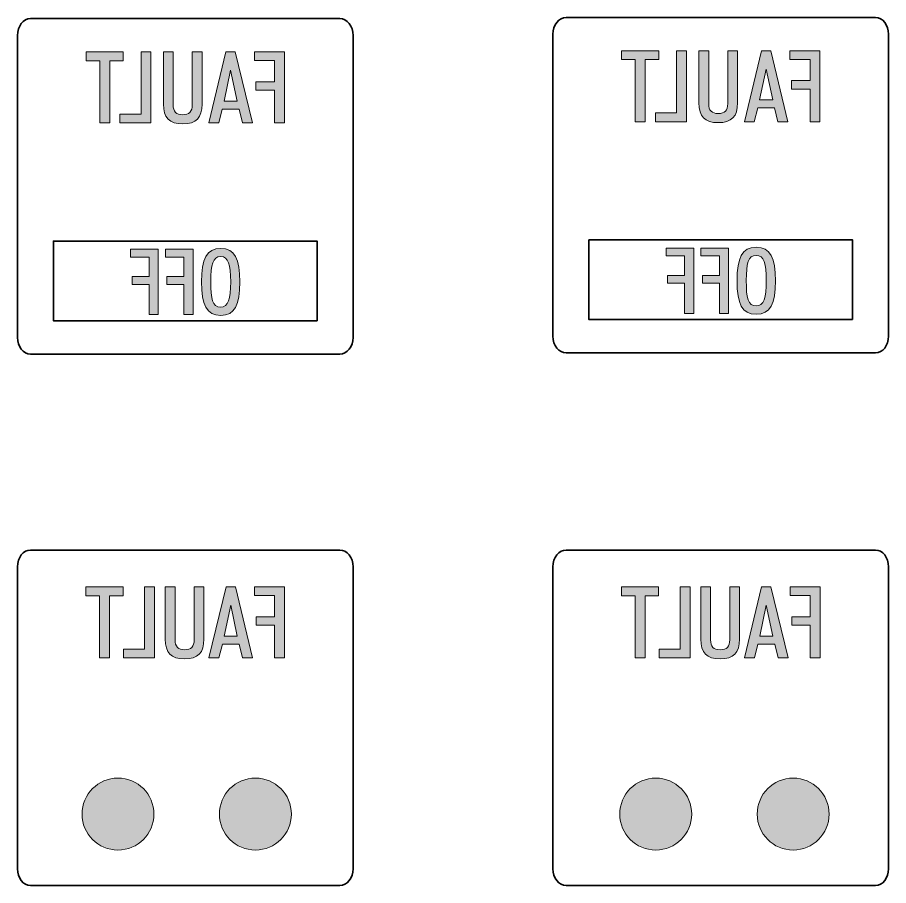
# Model space of a CAD drawing. Header units: millimetres. Extents: x 8 to 201, y 31 to 295.
# Drawn here: x 30.6 to 66.94, y 167.76 to 203.98 of the extents above; entities that cross this region are included whole.
import ezdxf

# ---------------------------------------------------------------- set-up
doc = ezdxf.new("R2010")
doc.units = ezdxf.units.MM
doc.header["$MEASUREMENT"] = 0
doc.layers.add('Layer 1', color=7, linetype='Continuous', lineweight=0)

# ---------------------------------------------------------------- blocks, each defined once
blk = doc.blocks.new('Block_22')
at = {"layer": 'Layer 1', "true_color": 0x1d1e1b, "transparency": 33554687}
h = blk.add_hatch(color=250, dxfattribs=at)
h.dxf.hatch_style = 2
edge = h.paths.add_edge_path()
edge.add_spline(control_points=[(34.444, 177.251), (34.444, 177.251), (34.028, 177.251), (34.028, 177.251), (34.028, 177.251), (34.028, 179.844), (34.028, 179.844), (34.028, 179.844), (33.462, 179.844), (33.462, 179.844), (33.462, 179.844), (33.462, 180.213), (33.462, 180.213), (33.462, 180.213), (35.01, 180.213), (35.01, 180.213), (35.01, 180.213), (35.01, 179.844), (35.01, 179.844), (35.01, 179.844), (34.444, 179.844), (34.444, 179.844), (34.444, 179.844), (34.444, 177.251), (34.444, 177.251)], knot_values=[0, 0, 0, 0, 1, 1, 1, 2, 2, 2, 3, 3, 3, 4, 4, 4, 5, 5, 5, 6, 6, 6, 7, 7, 7, 8, 8, 8, 8], degree=3, periodic=0)
h = blk.add_hatch(color=250, dxfattribs=at)
h.dxf.hatch_style = 2
edge = h.paths.add_edge_path()
edge.add_spline(control_points=[(36.322, 177.251), (36.322, 177.251), (35.027, 177.251), (35.027, 177.251), (35.027, 177.251), (35.027, 177.621), (35.027, 177.621), (35.027, 177.621), (35.91, 177.621), (35.91, 177.621), (35.91, 177.621), (35.91, 180.213), (35.91, 180.213), (35.91, 180.213), (36.322, 180.213), (36.322, 180.213), (36.322, 180.213), (36.322, 177.251), (36.322, 177.251)], knot_values=[0, 0, 0, 0, 1, 1, 1, 2, 2, 2, 3, 3, 3, 4, 4, 4, 5, 5, 5, 6, 6, 6, 6], degree=3, periodic=0)
h = blk.add_hatch(color=250, dxfattribs=at)
h.dxf.hatch_style = 2
edge = h.paths.add_edge_path()
edge.add_spline(control_points=[(38.383, 178.04), (38.383, 177.471), (38.139, 177.213), (37.577, 177.213), (37.016, 177.213), (36.772, 177.471), (36.772, 178.04), (36.772, 178.04), (36.772, 180.213), (36.772, 180.213), (36.772, 180.213), (37.179, 180.213), (37.179, 180.213), (37.179, 180.213), (37.179, 178.007), (37.179, 178.007), (37.179, 177.724), (37.308, 177.592), (37.577, 177.592), (37.847, 177.592), (37.976, 177.724), (37.976, 178.007), (37.976, 178.007), (37.976, 180.213), (37.976, 180.213), (37.976, 180.213), (38.383, 180.213), (38.383, 180.213), (38.383, 180.213), (38.383, 178.04), (38.383, 178.04)], knot_values=[0, 0, 0, 0, 1, 1, 1, 2, 2, 2, 3, 3, 3, 4, 4, 4, 5, 5, 5, 6, 6, 6, 7, 7, 7, 8, 8, 8, 9, 9, 9, 10, 10, 10, 10], degree=3, periodic=0)
h = blk.add_hatch(color=250, dxfattribs=at)
h.dxf.hatch_style = 2
edge = h.paths.add_edge_path()
edge.add_spline(control_points=[(39.502, 179.449), (39.502, 179.449), (39.228, 178.165), (39.228, 178.165), (39.228, 178.165), (39.776, 178.165), (39.776, 178.165), (39.776, 178.165), (39.502, 179.449), (39.502, 179.449)], knot_values=[0, 0, 0, 0, 1, 1, 1, 2, 2, 2, 3, 3, 3, 3], degree=3, periodic=0)
edge = h.paths.add_edge_path()
edge.add_spline(control_points=[(40.411, 177.251), (40.411, 177.251), (39.995, 177.251), (39.995, 177.251), (39.995, 177.251), (39.854, 177.833), (39.854, 177.833), (39.854, 177.833), (39.155, 177.833), (39.155, 177.833), (39.155, 177.833), (39.009, 177.251), (39.009, 177.251), (39.009, 177.251), (38.593, 177.251), (38.593, 177.251), (38.593, 177.251), (39.309, 180.213), (39.309, 180.213), (39.309, 180.213), (39.695, 180.213), (39.695, 180.213), (39.695, 180.213), (40.411, 177.251), (40.411, 177.251)], knot_values=[0, 0, 0, 0, 1, 1, 1, 2, 2, 2, 3, 3, 3, 4, 4, 4, 5, 5, 5, 6, 6, 6, 7, 7, 7, 8, 8, 8, 8], degree=3, periodic=0)
h = blk.add_hatch(color=250, dxfattribs=at)
h.dxf.hatch_style = 2
edge = h.paths.add_edge_path()
edge.add_spline(control_points=[(41.744, 177.251), (41.744, 177.251), (41.332, 177.251), (41.332, 177.251), (41.332, 177.251), (41.332, 178.618), (41.332, 178.618), (41.332, 178.618), (40.561, 178.618), (40.561, 178.618), (40.561, 178.618), (40.561, 178.971), (40.561, 178.971), (40.561, 178.971), (41.332, 178.971), (41.332, 178.971), (41.332, 178.971), (41.332, 179.856), (41.332, 179.856), (41.332, 179.856), (40.492, 179.856), (40.492, 179.856), (40.492, 179.856), (40.492, 180.213), (40.492, 180.213), (40.492, 180.213), (41.744, 180.213), (41.744, 180.213), (41.744, 180.213), (41.744, 177.251), (41.744, 177.251)], knot_values=[0, 0, 0, 0, 1, 1, 1, 2, 2, 2, 3, 3, 3, 4, 4, 4, 5, 5, 5, 6, 6, 6, 7, 7, 7, 8, 8, 8, 9, 9, 9, 10, 10, 10, 10], degree=3, periodic=0)
at = {"layer": 'Layer 1'}
for points, knots in [([(34.444, 177.251), (34.444, 177.251), (34.028, 177.251), (34.028, 177.251), (34.028, 177.251), (34.028, 179.844), (34.028, 179.844), (34.028, 179.844), (33.462, 179.844), (33.462, 179.844), (33.462, 179.844), (33.462, 180.213), (33.462, 180.213), (33.462, 180.213), (35.01, 180.213), (35.01, 180.213), (35.01, 180.213), (35.01, 179.844), (35.01, 179.844), (35.01, 179.844), (34.444, 179.844), (34.444, 179.844), (34.444, 179.844), (34.444, 177.251), (34.444, 177.251)], [0, 0, 0, 0, 1, 1, 1, 2, 2, 2, 3, 3, 3, 4, 4, 4, 5, 5, 5, 6, 6, 6, 7, 7, 7, 8, 8, 8, 8]), ([(36.322, 177.251), (36.322, 177.251), (35.027, 177.251), (35.027, 177.251), (35.027, 177.251), (35.027, 177.621), (35.027, 177.621), (35.027, 177.621), (35.91, 177.621), (35.91, 177.621), (35.91, 177.621), (35.91, 180.213), (35.91, 180.213), (35.91, 180.213), (36.322, 180.213), (36.322, 180.213), (36.322, 180.213), (36.322, 177.251), (36.322, 177.251)], [0, 0, 0, 0, 1, 1, 1, 2, 2, 2, 3, 3, 3, 4, 4, 4, 5, 5, 5, 6, 6, 6, 6]), ([(38.383, 178.04), (38.383, 177.471), (38.139, 177.213), (37.577, 177.213), (37.016, 177.213), (36.772, 177.471), (36.772, 178.04), (36.772, 178.04), (36.772, 180.213), (36.772, 180.213), (36.772, 180.213), (37.179, 180.213), (37.179, 180.213), (37.179, 180.213), (37.179, 178.007), (37.179, 178.007), (37.179, 177.724), (37.308, 177.592), (37.577, 177.592), (37.847, 177.592), (37.976, 177.724), (37.976, 178.007), (37.976, 178.007), (37.976, 180.213), (37.976, 180.213), (37.976, 180.213), (38.383, 180.213), (38.383, 180.213), (38.383, 180.213), (38.383, 178.04), (38.383, 178.04)], [0, 0, 0, 0, 1, 1, 1, 2, 2, 2, 3, 3, 3, 4, 4, 4, 5, 5, 5, 6, 6, 6, 7, 7, 7, 8, 8, 8, 9, 9, 9, 10, 10, 10, 10]), ([(40.411, 177.251), (40.411, 177.251), (39.995, 177.251), (39.995, 177.251), (39.995, 177.251), (39.854, 177.833), (39.854, 177.833), (39.854, 177.833), (39.155, 177.833), (39.155, 177.833), (39.155, 177.833), (39.009, 177.251), (39.009, 177.251), (39.009, 177.251), (38.593, 177.251), (38.593, 177.251), (38.593, 177.251), (39.309, 180.213), (39.309, 180.213), (39.309, 180.213), (39.695, 180.213), (39.695, 180.213), (39.695, 180.213), (40.411, 177.251), (40.411, 177.251)], [0, 0, 0, 0, 1, 1, 1, 2, 2, 2, 3, 3, 3, 4, 4, 4, 5, 5, 5, 6, 6, 6, 7, 7, 7, 8, 8, 8, 8]), ([(41.744, 177.251), (41.744, 177.251), (41.332, 177.251), (41.332, 177.251), (41.332, 177.251), (41.332, 178.618), (41.332, 178.618), (41.332, 178.618), (40.561, 178.618), (40.561, 178.618), (40.561, 178.618), (40.561, 178.971), (40.561, 178.971), (40.561, 178.971), (41.332, 178.971), (41.332, 178.971), (41.332, 178.971), (41.332, 179.856), (41.332, 179.856), (41.332, 179.856), (40.492, 179.856), (40.492, 179.856), (40.492, 179.856), (40.492, 180.213), (40.492, 180.213), (40.492, 180.213), (41.744, 180.213), (41.744, 180.213), (41.744, 180.213), (41.744, 177.251), (41.744, 177.251)], [0, 0, 0, 0, 1, 1, 1, 2, 2, 2, 3, 3, 3, 4, 4, 4, 5, 5, 5, 6, 6, 6, 7, 7, 7, 8, 8, 8, 9, 9, 9, 10, 10, 10, 10]), ([(39.502, 179.449), (39.502, 179.449), (39.228, 178.165), (39.228, 178.165), (39.228, 178.165), (39.776, 178.165), (39.776, 178.165), (39.776, 178.165), (39.502, 179.449), (39.502, 179.449)], [0, 0, 0, 0, 1, 1, 1, 2, 2, 2, 3, 3, 3, 3])]:
    blk.add_open_spline(points, degree=3, knots=knots, dxfattribs=at)
blk = doc.blocks.new('Block_86')
at = {"layer": 'Layer 1', "true_color": 0x1d1e1b, "transparency": 33554687}
h = blk.add_hatch(color=250, dxfattribs=at)
h.dxf.hatch_style = 2
edge = h.paths.add_edge_path()
edge.add_spline(control_points=[(36.477, 191.575), (36.477, 191.575), (36.098, 191.575), (36.098, 191.575), (36.098, 191.575), (36.098, 192.835), (36.098, 192.835), (36.098, 192.835), (35.386, 192.835), (35.386, 192.835), (35.386, 192.835), (35.386, 193.161), (35.386, 193.161), (35.386, 193.161), (36.098, 193.161), (36.098, 193.161), (36.098, 193.161), (36.098, 193.976), (36.098, 193.976), (36.098, 193.976), (35.323, 193.976), (35.323, 193.976), (35.323, 193.976), (35.323, 194.306), (35.323, 194.306), (35.323, 194.306), (36.477, 194.306), (36.477, 194.306), (36.477, 194.306), (36.477, 191.575), (36.477, 191.575)], knot_values=[0, 0, 0, 0, 1, 1, 1, 2, 2, 2, 3, 3, 3, 4, 4, 4, 5, 5, 5, 6, 6, 6, 7, 7, 7, 8, 8, 8, 9, 9, 9, 10, 10, 10, 10], degree=3, periodic=0)
h = blk.add_hatch(color=250, dxfattribs=at)
h.dxf.hatch_style = 2
edge = h.paths.add_edge_path()
edge.add_spline(control_points=[(37.927, 191.575), (37.927, 191.575), (37.548, 191.575), (37.548, 191.575), (37.548, 191.575), (37.548, 192.835), (37.548, 192.835), (37.548, 192.835), (36.837, 192.835), (36.837, 192.835), (36.837, 192.835), (36.837, 193.161), (36.837, 193.161), (36.837, 193.161), (37.548, 193.161), (37.548, 193.161), (37.548, 193.161), (37.548, 193.976), (37.548, 193.976), (37.548, 193.976), (36.773, 193.976), (36.773, 193.976), (36.773, 193.976), (36.773, 194.306), (36.773, 194.306), (36.773, 194.306), (37.927, 194.306), (37.927, 194.306), (37.927, 194.306), (37.927, 191.575), (37.927, 191.575)], knot_values=[0, 0, 0, 0, 1, 1, 1, 2, 2, 2, 3, 3, 3, 4, 4, 4, 5, 5, 5, 6, 6, 6, 7, 7, 7, 8, 8, 8, 9, 9, 9, 10, 10, 10, 10], degree=3, periodic=0)
h = blk.add_hatch(color=250, dxfattribs=at)
h.dxf.hatch_style = 2
edge = h.paths.add_edge_path()
edge.add_spline(control_points=[(39.5, 192.946), (39.5, 193.662), (39.409, 193.999), (39.081, 193.999), (38.753, 193.999), (38.666, 193.662), (38.666, 192.946), (38.666, 192.23), (38.741, 191.889), (39.077, 191.889), (39.401, 191.889), (39.5, 192.226), (39.5, 192.946)], knot_values=[0, 0, 0, 0, 1, 1, 1, 2, 2, 2, 3, 3, 3, 4, 4, 4, 4], degree=3, periodic=0)
edge = h.paths.add_edge_path()
edge.add_spline(control_points=[(39.883, 192.938), (39.883, 191.981), (39.674, 191.54), (39.081, 191.54), (38.488, 191.54), (38.283, 191.985), (38.283, 192.938), (38.283, 193.896), (38.488, 194.34), (39.081, 194.34), (39.674, 194.34), (39.883, 193.896), (39.883, 192.938)], knot_values=[0, 0, 0, 0, 1, 1, 1, 2, 2, 2, 3, 3, 3, 4, 4, 4, 4], degree=3, periodic=0)
at = {"layer": 'Layer 1'}
for points, knots in [([(36.477, 191.575), (36.477, 191.575), (36.098, 191.575), (36.098, 191.575), (36.098, 191.575), (36.098, 192.835), (36.098, 192.835), (36.098, 192.835), (35.386, 192.835), (35.386, 192.835), (35.386, 192.835), (35.386, 193.161), (35.386, 193.161), (35.386, 193.161), (36.098, 193.161), (36.098, 193.161), (36.098, 193.161), (36.098, 193.976), (36.098, 193.976), (36.098, 193.976), (35.323, 193.976), (35.323, 193.976), (35.323, 193.976), (35.323, 194.306), (35.323, 194.306), (35.323, 194.306), (36.477, 194.306), (36.477, 194.306), (36.477, 194.306), (36.477, 191.575), (36.477, 191.575)], [0, 0, 0, 0, 1, 1, 1, 2, 2, 2, 3, 3, 3, 4, 4, 4, 5, 5, 5, 6, 6, 6, 7, 7, 7, 8, 8, 8, 9, 9, 9, 10, 10, 10, 10]), ([(37.927, 191.575), (37.927, 191.575), (37.548, 191.575), (37.548, 191.575), (37.548, 191.575), (37.548, 192.835), (37.548, 192.835), (37.548, 192.835), (36.837, 192.835), (36.837, 192.835), (36.837, 192.835), (36.837, 193.161), (36.837, 193.161), (36.837, 193.161), (37.548, 193.161), (37.548, 193.161), (37.548, 193.161), (37.548, 193.976), (37.548, 193.976), (37.548, 193.976), (36.773, 193.976), (36.773, 193.976), (36.773, 193.976), (36.773, 194.306), (36.773, 194.306), (36.773, 194.306), (37.927, 194.306), (37.927, 194.306), (37.927, 194.306), (37.927, 191.575), (37.927, 191.575)], [0, 0, 0, 0, 1, 1, 1, 2, 2, 2, 3, 3, 3, 4, 4, 4, 5, 5, 5, 6, 6, 6, 7, 7, 7, 8, 8, 8, 9, 9, 9, 10, 10, 10, 10]), ([(39.883, 192.938), (39.883, 191.981), (39.674, 191.54), (39.081, 191.54), (38.488, 191.54), (38.283, 191.985), (38.283, 192.938), (38.283, 193.896), (38.488, 194.34), (39.081, 194.34), (39.674, 194.34), (39.883, 193.896), (39.883, 192.938)], [0, 0, 0, 0, 1, 1, 1, 2, 2, 2, 3, 3, 3, 4, 4, 4, 4]), ([(39.5, 192.946), (39.5, 193.662), (39.409, 193.999), (39.081, 193.999), (38.753, 193.999), (38.666, 193.662), (38.666, 192.946), (38.666, 192.23), (38.741, 191.889), (39.077, 191.889), (39.401, 191.889), (39.5, 192.226), (39.5, 192.946)], [0, 0, 0, 0, 1, 1, 1, 2, 2, 2, 3, 3, 3, 4, 4, 4, 4])]:
    blk.add_open_spline(points, degree=3, knots=knots, dxfattribs=at)
blk = doc.blocks.new('Block_87')
at = {"layer": 'Layer 1', "true_color": 0x1d1e1b, "transparency": 33554687}
h = blk.add_hatch(color=250, dxfattribs=at)
h.dxf.hatch_style = 2
edge = h.paths.add_edge_path()
edge.add_spline(control_points=[(34.451, 199.573), (34.451, 199.573), (34.035, 199.573), (34.035, 199.573), (34.035, 199.573), (34.035, 202.166), (34.035, 202.166), (34.035, 202.166), (33.469, 202.166), (33.469, 202.166), (33.469, 202.166), (33.469, 202.535), (33.469, 202.535), (33.469, 202.535), (35.016, 202.535), (35.016, 202.535), (35.016, 202.535), (35.016, 202.166), (35.016, 202.166), (35.016, 202.166), (34.451, 202.166), (34.451, 202.166), (34.451, 202.166), (34.451, 199.573), (34.451, 199.573)], knot_values=[0, 0, 0, 0, 1, 1, 1, 2, 2, 2, 3, 3, 3, 4, 4, 4, 5, 5, 5, 6, 6, 6, 7, 7, 7, 8, 8, 8, 8], degree=3, periodic=0)
h = blk.add_hatch(color=250, dxfattribs=at)
h.dxf.hatch_style = 2
edge = h.paths.add_edge_path()
edge.add_spline(control_points=[(36.169, 199.573), (36.169, 199.573), (34.875, 199.573), (34.875, 199.573), (34.875, 199.573), (34.875, 199.942), (34.875, 199.942), (34.875, 199.942), (35.758, 199.942), (35.758, 199.942), (35.758, 199.942), (35.758, 202.535), (35.758, 202.535), (35.758, 202.535), (36.169, 202.535), (36.169, 202.535), (36.169, 202.535), (36.169, 199.573), (36.169, 199.573)], knot_values=[0, 0, 0, 0, 1, 1, 1, 2, 2, 2, 3, 3, 3, 4, 4, 4, 5, 5, 5, 6, 6, 6, 6], degree=3, periodic=0)
h = blk.add_hatch(color=250, dxfattribs=at)
h.dxf.hatch_style = 2
edge = h.paths.add_edge_path()
edge.add_spline(control_points=[(38.304, 200.362), (38.304, 199.793), (38.06, 199.535), (37.498, 199.535), (36.937, 199.535), (36.692, 199.793), (36.692, 200.362), (36.692, 200.362), (36.692, 202.535), (36.692, 202.535), (36.692, 202.535), (37.1, 202.535), (37.1, 202.535), (37.1, 202.535), (37.1, 200.329), (37.1, 200.329), (37.1, 200.046), (37.228, 199.913), (37.498, 199.913), (37.768, 199.913), (37.897, 200.046), (37.897, 200.329), (37.897, 200.329), (37.897, 202.535), (37.897, 202.535), (37.897, 202.535), (38.304, 202.535), (38.304, 202.535), (38.304, 202.535), (38.304, 200.362), (38.304, 200.362)], knot_values=[0, 0, 0, 0, 1, 1, 1, 2, 2, 2, 3, 3, 3, 4, 4, 4, 5, 5, 5, 6, 6, 6, 7, 7, 7, 8, 8, 8, 9, 9, 9, 10, 10, 10, 10], degree=3, periodic=0)
h = blk.add_hatch(color=250, dxfattribs=at)
h.dxf.hatch_style = 2
edge = h.paths.add_edge_path()
edge.add_spline(control_points=[(39.496, 201.771), (39.496, 201.771), (39.221, 200.487), (39.221, 200.487), (39.221, 200.487), (39.77, 200.487), (39.77, 200.487), (39.77, 200.487), (39.496, 201.771), (39.496, 201.771)], knot_values=[0, 0, 0, 0, 1, 1, 1, 2, 2, 2, 3, 3, 3, 3], degree=3, periodic=0)
edge = h.paths.add_edge_path()
edge.add_spline(control_points=[(40.404, 199.573), (40.404, 199.573), (39.989, 199.573), (39.989, 199.573), (39.989, 199.573), (39.847, 200.154), (39.847, 200.154), (39.847, 200.154), (39.148, 200.154), (39.148, 200.154), (39.148, 200.154), (39.003, 199.573), (39.003, 199.573), (39.003, 199.573), (38.587, 199.573), (38.587, 199.573), (38.587, 199.573), (39.303, 202.535), (39.303, 202.535), (39.303, 202.535), (39.689, 202.535), (39.689, 202.535), (39.689, 202.535), (40.404, 199.573), (40.404, 199.573)], knot_values=[0, 0, 0, 0, 1, 1, 1, 2, 2, 2, 3, 3, 3, 4, 4, 4, 5, 5, 5, 6, 6, 6, 7, 7, 7, 8, 8, 8, 8], degree=3, periodic=0)
h = blk.add_hatch(color=250, dxfattribs=at)
h.dxf.hatch_style = 2
edge = h.paths.add_edge_path()
edge.add_spline(control_points=[(41.737, 199.573), (41.737, 199.573), (41.326, 199.573), (41.326, 199.573), (41.326, 199.573), (41.326, 200.94), (41.326, 200.94), (41.326, 200.94), (40.554, 200.94), (40.554, 200.94), (40.554, 200.94), (40.554, 201.293), (40.554, 201.293), (40.554, 201.293), (41.326, 201.293), (41.326, 201.293), (41.326, 201.293), (41.326, 202.178), (41.326, 202.178), (41.326, 202.178), (40.486, 202.178), (40.486, 202.178), (40.486, 202.178), (40.486, 202.535), (40.486, 202.535), (40.486, 202.535), (41.737, 202.535), (41.737, 202.535), (41.737, 202.535), (41.737, 199.573), (41.737, 199.573)], knot_values=[0, 0, 0, 0, 1, 1, 1, 2, 2, 2, 3, 3, 3, 4, 4, 4, 5, 5, 5, 6, 6, 6, 7, 7, 7, 8, 8, 8, 9, 9, 9, 10, 10, 10, 10], degree=3, periodic=0)
at = {"layer": 'Layer 1'}
for points, knots in [([(34.451, 199.573), (34.451, 199.573), (34.035, 199.573), (34.035, 199.573), (34.035, 199.573), (34.035, 202.166), (34.035, 202.166), (34.035, 202.166), (33.469, 202.166), (33.469, 202.166), (33.469, 202.166), (33.469, 202.535), (33.469, 202.535), (33.469, 202.535), (35.016, 202.535), (35.016, 202.535), (35.016, 202.535), (35.016, 202.166), (35.016, 202.166), (35.016, 202.166), (34.451, 202.166), (34.451, 202.166), (34.451, 202.166), (34.451, 199.573), (34.451, 199.573)], [0, 0, 0, 0, 1, 1, 1, 2, 2, 2, 3, 3, 3, 4, 4, 4, 5, 5, 5, 6, 6, 6, 7, 7, 7, 8, 8, 8, 8]), ([(36.169, 199.573), (36.169, 199.573), (34.875, 199.573), (34.875, 199.573), (34.875, 199.573), (34.875, 199.942), (34.875, 199.942), (34.875, 199.942), (35.758, 199.942), (35.758, 199.942), (35.758, 199.942), (35.758, 202.535), (35.758, 202.535), (35.758, 202.535), (36.169, 202.535), (36.169, 202.535), (36.169, 202.535), (36.169, 199.573), (36.169, 199.573)], [0, 0, 0, 0, 1, 1, 1, 2, 2, 2, 3, 3, 3, 4, 4, 4, 5, 5, 5, 6, 6, 6, 6]), ([(38.304, 200.362), (38.304, 199.793), (38.06, 199.535), (37.498, 199.535), (36.937, 199.535), (36.692, 199.793), (36.692, 200.362), (36.692, 200.362), (36.692, 202.535), (36.692, 202.535), (36.692, 202.535), (37.1, 202.535), (37.1, 202.535), (37.1, 202.535), (37.1, 200.329), (37.1, 200.329), (37.1, 200.046), (37.228, 199.913), (37.498, 199.913), (37.768, 199.913), (37.897, 200.046), (37.897, 200.329), (37.897, 200.329), (37.897, 202.535), (37.897, 202.535), (37.897, 202.535), (38.304, 202.535), (38.304, 202.535), (38.304, 202.535), (38.304, 200.362), (38.304, 200.362)], [0, 0, 0, 0, 1, 1, 1, 2, 2, 2, 3, 3, 3, 4, 4, 4, 5, 5, 5, 6, 6, 6, 7, 7, 7, 8, 8, 8, 9, 9, 9, 10, 10, 10, 10]), ([(40.404, 199.573), (40.404, 199.573), (39.989, 199.573), (39.989, 199.573), (39.989, 199.573), (39.847, 200.154), (39.847, 200.154), (39.847, 200.154), (39.148, 200.154), (39.148, 200.154), (39.148, 200.154), (39.003, 199.573), (39.003, 199.573), (39.003, 199.573), (38.587, 199.573), (38.587, 199.573), (38.587, 199.573), (39.303, 202.535), (39.303, 202.535), (39.303, 202.535), (39.689, 202.535), (39.689, 202.535), (39.689, 202.535), (40.404, 199.573), (40.404, 199.573)], [0, 0, 0, 0, 1, 1, 1, 2, 2, 2, 3, 3, 3, 4, 4, 4, 5, 5, 5, 6, 6, 6, 7, 7, 7, 8, 8, 8, 8]), ([(41.737, 199.573), (41.737, 199.573), (41.326, 199.573), (41.326, 199.573), (41.326, 199.573), (41.326, 200.94), (41.326, 200.94), (41.326, 200.94), (40.554, 200.94), (40.554, 200.94), (40.554, 200.94), (40.554, 201.293), (40.554, 201.293), (40.554, 201.293), (41.326, 201.293), (41.326, 201.293), (41.326, 201.293), (41.326, 202.178), (41.326, 202.178), (41.326, 202.178), (40.486, 202.178), (40.486, 202.178), (40.486, 202.178), (40.486, 202.535), (40.486, 202.535), (40.486, 202.535), (41.737, 202.535), (41.737, 202.535), (41.737, 202.535), (41.737, 199.573), (41.737, 199.573)], [0, 0, 0, 0, 1, 1, 1, 2, 2, 2, 3, 3, 3, 4, 4, 4, 5, 5, 5, 6, 6, 6, 7, 7, 7, 8, 8, 8, 9, 9, 9, 10, 10, 10, 10]), ([(39.496, 201.771), (39.496, 201.771), (39.221, 200.487), (39.221, 200.487), (39.221, 200.487), (39.77, 200.487), (39.77, 200.487), (39.77, 200.487), (39.496, 201.771), (39.496, 201.771)], [0, 0, 0, 0, 1, 1, 1, 2, 2, 2, 3, 3, 3, 3])]:
    blk.add_open_spline(points, degree=3, knots=knots, dxfattribs=at)
blk = doc.blocks.new('Block_88')
at = {"layer": 'Layer 1', "true_color": 0x1d1e1b, "transparency": 33554687}
h = blk.add_hatch(color=250, dxfattribs=at)
h.dxf.hatch_style = 2
edge = h.paths.add_edge_path()
edge.add_spline(control_points=[(58.815, 191.624), (58.815, 191.624), (58.435, 191.624), (58.435, 191.624), (58.435, 191.624), (58.435, 192.884), (58.435, 192.884), (58.435, 192.884), (57.724, 192.884), (57.724, 192.884), (57.724, 192.884), (57.724, 193.21), (57.724, 193.21), (57.724, 193.21), (58.435, 193.21), (58.435, 193.21), (58.435, 193.21), (58.435, 194.026), (58.435, 194.026), (58.435, 194.026), (57.661, 194.026), (57.661, 194.026), (57.661, 194.026), (57.661, 194.355), (57.661, 194.355), (57.661, 194.355), (58.815, 194.355), (58.815, 194.355), (58.815, 194.355), (58.815, 191.624), (58.815, 191.624)], knot_values=[0, 0, 0, 0, 1, 1, 1, 2, 2, 2, 3, 3, 3, 4, 4, 4, 5, 5, 5, 6, 6, 6, 7, 7, 7, 8, 8, 8, 9, 9, 9, 10, 10, 10, 10], degree=3, periodic=0)
h = blk.add_hatch(color=250, dxfattribs=at)
h.dxf.hatch_style = 2
edge = h.paths.add_edge_path()
edge.add_spline(control_points=[(60.265, 191.624), (60.265, 191.624), (59.886, 191.624), (59.886, 191.624), (59.886, 191.624), (59.886, 192.884), (59.886, 192.884), (59.886, 192.884), (59.174, 192.884), (59.174, 192.884), (59.174, 192.884), (59.174, 193.21), (59.174, 193.21), (59.174, 193.21), (59.886, 193.21), (59.886, 193.21), (59.886, 193.21), (59.886, 194.026), (59.886, 194.026), (59.886, 194.026), (59.111, 194.026), (59.111, 194.026), (59.111, 194.026), (59.111, 194.355), (59.111, 194.355), (59.111, 194.355), (60.265, 194.355), (60.265, 194.355), (60.265, 194.355), (60.265, 191.624), (60.265, 191.624)], knot_values=[0, 0, 0, 0, 1, 1, 1, 2, 2, 2, 3, 3, 3, 4, 4, 4, 5, 5, 5, 6, 6, 6, 7, 7, 7, 8, 8, 8, 9, 9, 9, 10, 10, 10, 10], degree=3, periodic=0)
h = blk.add_hatch(color=250, dxfattribs=at)
h.dxf.hatch_style = 2
edge = h.paths.add_edge_path()
edge.add_spline(control_points=[(61.838, 192.995), (61.838, 193.712), (61.747, 194.049), (61.419, 194.049), (61.091, 194.049), (61.004, 193.712), (61.004, 192.995), (61.004, 192.279), (61.079, 191.938), (61.415, 191.938), (61.739, 191.938), (61.838, 192.275), (61.838, 192.995)], knot_values=[0, 0, 0, 0, 1, 1, 1, 2, 2, 2, 3, 3, 3, 4, 4, 4, 4], degree=3, periodic=0)
edge = h.paths.add_edge_path()
edge.add_spline(control_points=[(62.221, 192.988), (62.221, 192.03), (62.012, 191.59), (61.419, 191.59), (60.826, 191.59), (60.621, 192.034), (60.621, 192.988), (60.621, 193.945), (60.826, 194.39), (61.419, 194.39), (62.012, 194.39), (62.221, 193.945), (62.221, 192.988)], knot_values=[0, 0, 0, 0, 1, 1, 1, 2, 2, 2, 3, 3, 3, 4, 4, 4, 4], degree=3, periodic=0)
at = {"layer": 'Layer 1'}
for points, knots in [([(58.815, 191.624), (58.815, 191.624), (58.435, 191.624), (58.435, 191.624), (58.435, 191.624), (58.435, 192.884), (58.435, 192.884), (58.435, 192.884), (57.724, 192.884), (57.724, 192.884), (57.724, 192.884), (57.724, 193.21), (57.724, 193.21), (57.724, 193.21), (58.435, 193.21), (58.435, 193.21), (58.435, 193.21), (58.435, 194.026), (58.435, 194.026), (58.435, 194.026), (57.661, 194.026), (57.661, 194.026), (57.661, 194.026), (57.661, 194.355), (57.661, 194.355), (57.661, 194.355), (58.815, 194.355), (58.815, 194.355), (58.815, 194.355), (58.815, 191.624), (58.815, 191.624)], [0, 0, 0, 0, 1, 1, 1, 2, 2, 2, 3, 3, 3, 4, 4, 4, 5, 5, 5, 6, 6, 6, 7, 7, 7, 8, 8, 8, 9, 9, 9, 10, 10, 10, 10]), ([(60.265, 191.624), (60.265, 191.624), (59.886, 191.624), (59.886, 191.624), (59.886, 191.624), (59.886, 192.884), (59.886, 192.884), (59.886, 192.884), (59.174, 192.884), (59.174, 192.884), (59.174, 192.884), (59.174, 193.21), (59.174, 193.21), (59.174, 193.21), (59.886, 193.21), (59.886, 193.21), (59.886, 193.21), (59.886, 194.026), (59.886, 194.026), (59.886, 194.026), (59.111, 194.026), (59.111, 194.026), (59.111, 194.026), (59.111, 194.355), (59.111, 194.355), (59.111, 194.355), (60.265, 194.355), (60.265, 194.355), (60.265, 194.355), (60.265, 191.624), (60.265, 191.624)], [0, 0, 0, 0, 1, 1, 1, 2, 2, 2, 3, 3, 3, 4, 4, 4, 5, 5, 5, 6, 6, 6, 7, 7, 7, 8, 8, 8, 9, 9, 9, 10, 10, 10, 10]), ([(62.221, 192.988), (62.221, 192.03), (62.012, 191.59), (61.419, 191.59), (60.826, 191.59), (60.621, 192.034), (60.621, 192.988), (60.621, 193.945), (60.826, 194.39), (61.419, 194.39), (62.012, 194.39), (62.221, 193.945), (62.221, 192.988)], [0, 0, 0, 0, 1, 1, 1, 2, 2, 2, 3, 3, 3, 4, 4, 4, 4]), ([(61.838, 192.995), (61.838, 193.712), (61.747, 194.049), (61.419, 194.049), (61.091, 194.049), (61.004, 193.712), (61.004, 192.995), (61.004, 192.279), (61.079, 191.938), (61.415, 191.938), (61.739, 191.938), (61.838, 192.275), (61.838, 192.995)], [0, 0, 0, 0, 1, 1, 1, 2, 2, 2, 3, 3, 3, 4, 4, 4, 4])]:
    blk.add_open_spline(points, degree=3, knots=knots, dxfattribs=at)
blk = doc.blocks.new('Block_89')
at = {"layer": 'Layer 1', "true_color": 0x1d1e1b, "transparency": 33554687}
h = blk.add_hatch(color=250, dxfattribs=at)
h.dxf.hatch_style = 2
edge = h.paths.add_edge_path()
edge.add_spline(control_points=[(56.788, 199.622), (56.788, 199.622), (56.372, 199.622), (56.372, 199.622), (56.372, 199.622), (56.372, 202.215), (56.372, 202.215), (56.372, 202.215), (55.807, 202.215), (55.807, 202.215), (55.807, 202.215), (55.807, 202.585), (55.807, 202.585), (55.807, 202.585), (57.354, 202.585), (57.354, 202.585), (57.354, 202.585), (57.354, 202.215), (57.354, 202.215), (57.354, 202.215), (56.788, 202.215), (56.788, 202.215), (56.788, 202.215), (56.788, 199.622), (56.788, 199.622)], knot_values=[0, 0, 0, 0, 1, 1, 1, 2, 2, 2, 3, 3, 3, 4, 4, 4, 5, 5, 5, 6, 6, 6, 7, 7, 7, 8, 8, 8, 8], degree=3, periodic=0)
h = blk.add_hatch(color=250, dxfattribs=at)
h.dxf.hatch_style = 2
edge = h.paths.add_edge_path()
edge.add_spline(control_points=[(58.507, 199.622), (58.507, 199.622), (57.213, 199.622), (57.213, 199.622), (57.213, 199.622), (57.213, 199.992), (57.213, 199.992), (57.213, 199.992), (58.096, 199.992), (58.096, 199.992), (58.096, 199.992), (58.096, 202.585), (58.096, 202.585), (58.096, 202.585), (58.507, 202.585), (58.507, 202.585), (58.507, 202.585), (58.507, 199.622), (58.507, 199.622)], knot_values=[0, 0, 0, 0, 1, 1, 1, 2, 2, 2, 3, 3, 3, 4, 4, 4, 5, 5, 5, 6, 6, 6, 6], degree=3, periodic=0)
h = blk.add_hatch(color=250, dxfattribs=at)
h.dxf.hatch_style = 2
edge = h.paths.add_edge_path()
edge.add_spline(control_points=[(60.642, 200.412), (60.642, 199.842), (60.397, 199.585), (59.836, 199.585), (59.274, 199.585), (59.03, 199.842), (59.03, 200.412), (59.03, 200.412), (59.03, 202.585), (59.03, 202.585), (59.03, 202.585), (59.437, 202.585), (59.437, 202.585), (59.437, 202.585), (59.437, 200.378), (59.437, 200.378), (59.437, 200.096), (59.566, 199.963), (59.836, 199.963), (60.106, 199.963), (60.235, 200.096), (60.235, 200.378), (60.235, 200.378), (60.235, 202.585), (60.235, 202.585), (60.235, 202.585), (60.642, 202.585), (60.642, 202.585), (60.642, 202.585), (60.642, 200.412), (60.642, 200.412)], knot_values=[0, 0, 0, 0, 1, 1, 1, 2, 2, 2, 3, 3, 3, 4, 4, 4, 5, 5, 5, 6, 6, 6, 7, 7, 7, 8, 8, 8, 9, 9, 9, 10, 10, 10, 10], degree=3, periodic=0)
h = blk.add_hatch(color=250, dxfattribs=at)
h.dxf.hatch_style = 2
edge = h.paths.add_edge_path()
edge.add_spline(control_points=[(61.833, 201.82), (61.833, 201.82), (61.559, 200.536), (61.559, 200.536), (61.559, 200.536), (62.108, 200.536), (62.108, 200.536), (62.108, 200.536), (61.833, 201.82), (61.833, 201.82)], knot_values=[0, 0, 0, 0, 1, 1, 1, 2, 2, 2, 3, 3, 3, 3], degree=3, periodic=0)
edge = h.paths.add_edge_path()
edge.add_spline(control_points=[(62.742, 199.622), (62.742, 199.622), (62.326, 199.622), (62.326, 199.622), (62.326, 199.622), (62.185, 200.204), (62.185, 200.204), (62.185, 200.204), (61.486, 200.204), (61.486, 200.204), (61.486, 200.204), (61.34, 199.622), (61.34, 199.622), (61.34, 199.622), (60.925, 199.622), (60.925, 199.622), (60.925, 199.622), (61.641, 202.585), (61.641, 202.585), (61.641, 202.585), (62.026, 202.585), (62.026, 202.585), (62.026, 202.585), (62.742, 199.622), (62.742, 199.622)], knot_values=[0, 0, 0, 0, 1, 1, 1, 2, 2, 2, 3, 3, 3, 4, 4, 4, 5, 5, 5, 6, 6, 6, 7, 7, 7, 8, 8, 8, 8], degree=3, periodic=0)
h = blk.add_hatch(color=250, dxfattribs=at)
h.dxf.hatch_style = 2
edge = h.paths.add_edge_path()
edge.add_spline(control_points=[(64.075, 199.622), (64.075, 199.622), (63.664, 199.622), (63.664, 199.622), (63.664, 199.622), (63.664, 200.989), (63.664, 200.989), (63.664, 200.989), (62.892, 200.989), (62.892, 200.989), (62.892, 200.989), (62.892, 201.342), (62.892, 201.342), (62.892, 201.342), (63.664, 201.342), (63.664, 201.342), (63.664, 201.342), (63.664, 202.227), (63.664, 202.227), (63.664, 202.227), (62.824, 202.227), (62.824, 202.227), (62.824, 202.227), (62.824, 202.585), (62.824, 202.585), (62.824, 202.585), (64.075, 202.585), (64.075, 202.585), (64.075, 202.585), (64.075, 199.622), (64.075, 199.622)], knot_values=[0, 0, 0, 0, 1, 1, 1, 2, 2, 2, 3, 3, 3, 4, 4, 4, 5, 5, 5, 6, 6, 6, 7, 7, 7, 8, 8, 8, 9, 9, 9, 10, 10, 10, 10], degree=3, periodic=0)
at = {"layer": 'Layer 1'}
for points, knots in [([(56.788, 199.622), (56.788, 199.622), (56.372, 199.622), (56.372, 199.622), (56.372, 199.622), (56.372, 202.215), (56.372, 202.215), (56.372, 202.215), (55.807, 202.215), (55.807, 202.215), (55.807, 202.215), (55.807, 202.585), (55.807, 202.585), (55.807, 202.585), (57.354, 202.585), (57.354, 202.585), (57.354, 202.585), (57.354, 202.215), (57.354, 202.215), (57.354, 202.215), (56.788, 202.215), (56.788, 202.215), (56.788, 202.215), (56.788, 199.622), (56.788, 199.622)], [0, 0, 0, 0, 1, 1, 1, 2, 2, 2, 3, 3, 3, 4, 4, 4, 5, 5, 5, 6, 6, 6, 7, 7, 7, 8, 8, 8, 8]), ([(58.507, 199.622), (58.507, 199.622), (57.213, 199.622), (57.213, 199.622), (57.213, 199.622), (57.213, 199.992), (57.213, 199.992), (57.213, 199.992), (58.096, 199.992), (58.096, 199.992), (58.096, 199.992), (58.096, 202.585), (58.096, 202.585), (58.096, 202.585), (58.507, 202.585), (58.507, 202.585), (58.507, 202.585), (58.507, 199.622), (58.507, 199.622)], [0, 0, 0, 0, 1, 1, 1, 2, 2, 2, 3, 3, 3, 4, 4, 4, 5, 5, 5, 6, 6, 6, 6]), ([(60.642, 200.412), (60.642, 199.842), (60.397, 199.585), (59.836, 199.585), (59.274, 199.585), (59.03, 199.842), (59.03, 200.412), (59.03, 200.412), (59.03, 202.585), (59.03, 202.585), (59.03, 202.585), (59.437, 202.585), (59.437, 202.585), (59.437, 202.585), (59.437, 200.378), (59.437, 200.378), (59.437, 200.096), (59.566, 199.963), (59.836, 199.963), (60.106, 199.963), (60.235, 200.096), (60.235, 200.378), (60.235, 200.378), (60.235, 202.585), (60.235, 202.585), (60.235, 202.585), (60.642, 202.585), (60.642, 202.585), (60.642, 202.585), (60.642, 200.412), (60.642, 200.412)], [0, 0, 0, 0, 1, 1, 1, 2, 2, 2, 3, 3, 3, 4, 4, 4, 5, 5, 5, 6, 6, 6, 7, 7, 7, 8, 8, 8, 9, 9, 9, 10, 10, 10, 10]), ([(62.742, 199.622), (62.742, 199.622), (62.326, 199.622), (62.326, 199.622), (62.326, 199.622), (62.185, 200.204), (62.185, 200.204), (62.185, 200.204), (61.486, 200.204), (61.486, 200.204), (61.486, 200.204), (61.34, 199.622), (61.34, 199.622), (61.34, 199.622), (60.925, 199.622), (60.925, 199.622), (60.925, 199.622), (61.641, 202.585), (61.641, 202.585), (61.641, 202.585), (62.026, 202.585), (62.026, 202.585), (62.026, 202.585), (62.742, 199.622), (62.742, 199.622)], [0, 0, 0, 0, 1, 1, 1, 2, 2, 2, 3, 3, 3, 4, 4, 4, 5, 5, 5, 6, 6, 6, 7, 7, 7, 8, 8, 8, 8]), ([(64.075, 199.622), (64.075, 199.622), (63.664, 199.622), (63.664, 199.622), (63.664, 199.622), (63.664, 200.989), (63.664, 200.989), (63.664, 200.989), (62.892, 200.989), (62.892, 200.989), (62.892, 200.989), (62.892, 201.342), (62.892, 201.342), (62.892, 201.342), (63.664, 201.342), (63.664, 201.342), (63.664, 201.342), (63.664, 202.227), (63.664, 202.227), (63.664, 202.227), (62.824, 202.227), (62.824, 202.227), (62.824, 202.227), (62.824, 202.585), (62.824, 202.585), (62.824, 202.585), (64.075, 202.585), (64.075, 202.585), (64.075, 202.585), (64.075, 199.622), (64.075, 199.622)], [0, 0, 0, 0, 1, 1, 1, 2, 2, 2, 3, 3, 3, 4, 4, 4, 5, 5, 5, 6, 6, 6, 7, 7, 7, 8, 8, 8, 9, 9, 9, 10, 10, 10, 10]), ([(61.833, 201.82), (61.833, 201.82), (61.559, 200.536), (61.559, 200.536), (61.559, 200.536), (62.108, 200.536), (62.108, 200.536), (62.108, 200.536), (61.833, 201.82), (61.833, 201.82)], [0, 0, 0, 0, 1, 1, 1, 2, 2, 2, 3, 3, 3, 3])]:
    blk.add_open_spline(points, degree=3, knots=knots, dxfattribs=at)
blk = doc.blocks.new('Block_93')
at = {"layer": 'Layer 1', "true_color": 0x1d1e1b, "transparency": 33554687}
h = blk.add_hatch(color=250, dxfattribs=at)
h.dxf.hatch_style = 2
edge = h.paths.add_edge_path()
edge.add_spline(control_points=[(56.782, 177.251), (56.782, 177.251), (56.366, 177.251), (56.366, 177.251), (56.366, 177.251), (56.366, 179.844), (56.366, 179.844), (56.366, 179.844), (55.8, 179.844), (55.8, 179.844), (55.8, 179.844), (55.8, 180.213), (55.8, 180.213), (55.8, 180.213), (57.348, 180.213), (57.348, 180.213), (57.348, 180.213), (57.348, 179.844), (57.348, 179.844), (57.348, 179.844), (56.782, 179.844), (56.782, 179.844), (56.782, 179.844), (56.782, 177.251), (56.782, 177.251)], knot_values=[0, 0, 0, 0, 1, 1, 1, 2, 2, 2, 3, 3, 3, 4, 4, 4, 5, 5, 5, 6, 6, 6, 7, 7, 7, 8, 8, 8, 8], degree=3, periodic=0)
h = blk.add_hatch(color=250, dxfattribs=at)
h.dxf.hatch_style = 2
edge = h.paths.add_edge_path()
edge.add_spline(control_points=[(58.659, 177.251), (58.659, 177.251), (57.365, 177.251), (57.365, 177.251), (57.365, 177.251), (57.365, 177.621), (57.365, 177.621), (57.365, 177.621), (58.248, 177.621), (58.248, 177.621), (58.248, 177.621), (58.248, 180.213), (58.248, 180.213), (58.248, 180.213), (58.659, 180.213), (58.659, 180.213), (58.659, 180.213), (58.659, 177.251), (58.659, 177.251)], knot_values=[0, 0, 0, 0, 1, 1, 1, 2, 2, 2, 3, 3, 3, 4, 4, 4, 5, 5, 5, 6, 6, 6, 6], degree=3, periodic=0)
h = blk.add_hatch(color=250, dxfattribs=at)
h.dxf.hatch_style = 2
edge = h.paths.add_edge_path()
edge.add_spline(control_points=[(60.721, 178.04), (60.721, 177.471), (60.477, 177.213), (59.915, 177.213), (59.354, 177.213), (59.109, 177.471), (59.109, 178.04), (59.109, 178.04), (59.109, 180.213), (59.109, 180.213), (59.109, 180.213), (59.517, 180.213), (59.517, 180.213), (59.517, 180.213), (59.517, 178.007), (59.517, 178.007), (59.517, 177.724), (59.645, 177.592), (59.915, 177.592), (60.185, 177.592), (60.314, 177.724), (60.314, 178.007), (60.314, 178.007), (60.314, 180.213), (60.314, 180.213), (60.314, 180.213), (60.721, 180.213), (60.721, 180.213), (60.721, 180.213), (60.721, 178.04), (60.721, 178.04)], knot_values=[0, 0, 0, 0, 1, 1, 1, 2, 2, 2, 3, 3, 3, 4, 4, 4, 5, 5, 5, 6, 6, 6, 7, 7, 7, 8, 8, 8, 9, 9, 9, 10, 10, 10, 10], degree=3, periodic=0)
h = blk.add_hatch(color=250, dxfattribs=at)
h.dxf.hatch_style = 2
edge = h.paths.add_edge_path()
edge.add_spline(control_points=[(61.84, 179.449), (61.84, 179.449), (61.565, 178.165), (61.565, 178.165), (61.565, 178.165), (62.114, 178.165), (62.114, 178.165), (62.114, 178.165), (61.84, 179.449), (61.84, 179.449)], knot_values=[0, 0, 0, 0, 1, 1, 1, 2, 2, 2, 3, 3, 3, 3], degree=3, periodic=0)
edge = h.paths.add_edge_path()
edge.add_spline(control_points=[(62.748, 177.251), (62.748, 177.251), (62.333, 177.251), (62.333, 177.251), (62.333, 177.251), (62.191, 177.833), (62.191, 177.833), (62.191, 177.833), (61.493, 177.833), (61.493, 177.833), (61.493, 177.833), (61.347, 177.251), (61.347, 177.251), (61.347, 177.251), (60.931, 177.251), (60.931, 177.251), (60.931, 177.251), (61.647, 180.213), (61.647, 180.213), (61.647, 180.213), (62.033, 180.213), (62.033, 180.213), (62.033, 180.213), (62.748, 177.251), (62.748, 177.251)], knot_values=[0, 0, 0, 0, 1, 1, 1, 2, 2, 2, 3, 3, 3, 4, 4, 4, 5, 5, 5, 6, 6, 6, 7, 7, 7, 8, 8, 8, 8], degree=3, periodic=0)
h = blk.add_hatch(color=250, dxfattribs=at)
h.dxf.hatch_style = 2
edge = h.paths.add_edge_path()
edge.add_spline(control_points=[(64.082, 177.251), (64.082, 177.251), (63.67, 177.251), (63.67, 177.251), (63.67, 177.251), (63.67, 178.618), (63.67, 178.618), (63.67, 178.618), (62.899, 178.618), (62.899, 178.618), (62.899, 178.618), (62.899, 178.971), (62.899, 178.971), (62.899, 178.971), (63.67, 178.971), (63.67, 178.971), (63.67, 178.971), (63.67, 179.856), (63.67, 179.856), (63.67, 179.856), (62.83, 179.856), (62.83, 179.856), (62.83, 179.856), (62.83, 180.213), (62.83, 180.213), (62.83, 180.213), (64.082, 180.213), (64.082, 180.213), (64.082, 180.213), (64.082, 177.251), (64.082, 177.251)], knot_values=[0, 0, 0, 0, 1, 1, 1, 2, 2, 2, 3, 3, 3, 4, 4, 4, 5, 5, 5, 6, 6, 6, 7, 7, 7, 8, 8, 8, 9, 9, 9, 10, 10, 10, 10], degree=3, periodic=0)
at = {"layer": 'Layer 1'}
for points, knots in [([(56.782, 177.251), (56.782, 177.251), (56.366, 177.251), (56.366, 177.251), (56.366, 177.251), (56.366, 179.844), (56.366, 179.844), (56.366, 179.844), (55.8, 179.844), (55.8, 179.844), (55.8, 179.844), (55.8, 180.213), (55.8, 180.213), (55.8, 180.213), (57.348, 180.213), (57.348, 180.213), (57.348, 180.213), (57.348, 179.844), (57.348, 179.844), (57.348, 179.844), (56.782, 179.844), (56.782, 179.844), (56.782, 179.844), (56.782, 177.251), (56.782, 177.251)], [0, 0, 0, 0, 1, 1, 1, 2, 2, 2, 3, 3, 3, 4, 4, 4, 5, 5, 5, 6, 6, 6, 7, 7, 7, 8, 8, 8, 8]), ([(58.659, 177.251), (58.659, 177.251), (57.365, 177.251), (57.365, 177.251), (57.365, 177.251), (57.365, 177.621), (57.365, 177.621), (57.365, 177.621), (58.248, 177.621), (58.248, 177.621), (58.248, 177.621), (58.248, 180.213), (58.248, 180.213), (58.248, 180.213), (58.659, 180.213), (58.659, 180.213), (58.659, 180.213), (58.659, 177.251), (58.659, 177.251)], [0, 0, 0, 0, 1, 1, 1, 2, 2, 2, 3, 3, 3, 4, 4, 4, 5, 5, 5, 6, 6, 6, 6]), ([(60.721, 178.04), (60.721, 177.471), (60.477, 177.213), (59.915, 177.213), (59.354, 177.213), (59.109, 177.471), (59.109, 178.04), (59.109, 178.04), (59.109, 180.213), (59.109, 180.213), (59.109, 180.213), (59.517, 180.213), (59.517, 180.213), (59.517, 180.213), (59.517, 178.007), (59.517, 178.007), (59.517, 177.724), (59.645, 177.592), (59.915, 177.592), (60.185, 177.592), (60.314, 177.724), (60.314, 178.007), (60.314, 178.007), (60.314, 180.213), (60.314, 180.213), (60.314, 180.213), (60.721, 180.213), (60.721, 180.213), (60.721, 180.213), (60.721, 178.04), (60.721, 178.04)], [0, 0, 0, 0, 1, 1, 1, 2, 2, 2, 3, 3, 3, 4, 4, 4, 5, 5, 5, 6, 6, 6, 7, 7, 7, 8, 8, 8, 9, 9, 9, 10, 10, 10, 10]), ([(62.748, 177.251), (62.748, 177.251), (62.333, 177.251), (62.333, 177.251), (62.333, 177.251), (62.191, 177.833), (62.191, 177.833), (62.191, 177.833), (61.493, 177.833), (61.493, 177.833), (61.493, 177.833), (61.347, 177.251), (61.347, 177.251), (61.347, 177.251), (60.931, 177.251), (60.931, 177.251), (60.931, 177.251), (61.647, 180.213), (61.647, 180.213), (61.647, 180.213), (62.033, 180.213), (62.033, 180.213), (62.033, 180.213), (62.748, 177.251), (62.748, 177.251)], [0, 0, 0, 0, 1, 1, 1, 2, 2, 2, 3, 3, 3, 4, 4, 4, 5, 5, 5, 6, 6, 6, 7, 7, 7, 8, 8, 8, 8]), ([(64.082, 177.251), (64.082, 177.251), (63.67, 177.251), (63.67, 177.251), (63.67, 177.251), (63.67, 178.618), (63.67, 178.618), (63.67, 178.618), (62.899, 178.618), (62.899, 178.618), (62.899, 178.618), (62.899, 178.971), (62.899, 178.971), (62.899, 178.971), (63.67, 178.971), (63.67, 178.971), (63.67, 178.971), (63.67, 179.856), (63.67, 179.856), (63.67, 179.856), (62.83, 179.856), (62.83, 179.856), (62.83, 179.856), (62.83, 180.213), (62.83, 180.213), (62.83, 180.213), (64.082, 180.213), (64.082, 180.213), (64.082, 180.213), (64.082, 177.251), (64.082, 177.251)], [0, 0, 0, 0, 1, 1, 1, 2, 2, 2, 3, 3, 3, 4, 4, 4, 5, 5, 5, 6, 6, 6, 7, 7, 7, 8, 8, 8, 9, 9, 9, 10, 10, 10, 10]), ([(61.84, 179.449), (61.84, 179.449), (61.565, 178.165), (61.565, 178.165), (61.565, 178.165), (62.114, 178.165), (62.114, 178.165), (62.114, 178.165), (61.84, 179.449), (61.84, 179.449)], [0, 0, 0, 0, 1, 1, 1, 2, 2, 2, 3, 3, 3, 3])]:
    blk.add_open_spline(points, degree=3, knots=knots, dxfattribs=at)

msp = doc.modelspace()

# ---------------------------------------------------------------- hatches: boundary and pattern name
at = {"layer": 'Layer 1', "true_color": 0x1d1e1b, "transparency": 33554687}
h = msp.add_hatch(color=250, dxfattribs=at)
edge = h.paths.add_edge_path()
edge.add_spline(control_points=[(34.798, 172.238), (35.626, 172.238), (36.298, 171.567), (36.298, 170.738), (36.298, 169.91), (35.626, 169.238), (34.798, 169.238), (33.969, 169.238), (33.298, 169.91), (33.298, 170.738), (33.298, 171.567), (33.969, 172.238), (34.798, 172.238)], knot_values=[0, 0, 0, 0, 1, 1, 1, 2, 2, 2, 3, 3, 3, 4, 4, 4, 4], degree=3, periodic=0)
edge.add_line((34.798, 172.238), (34.798, 172.238))
h = msp.add_hatch(color=250, dxfattribs=at)
edge = h.paths.add_edge_path()
edge.add_spline(control_points=[(40.529, 172.238), (41.357, 172.238), (42.029, 171.567), (42.029, 170.738), (42.029, 169.91), (41.357, 169.238), (40.529, 169.238), (39.7, 169.238), (39.029, 169.91), (39.029, 170.738), (39.029, 171.567), (39.7, 172.238), (40.529, 172.238)], knot_values=[0, 0, 0, 0, 1, 1, 1, 2, 2, 2, 3, 3, 3, 4, 4, 4, 4], degree=3, periodic=0)
edge.add_line((40.529, 172.238), (40.529, 172.238))
h = msp.add_hatch(color=250, dxfattribs=at)
edge = h.paths.add_edge_path()
edge.add_spline(control_points=[(57.229, 172.238), (58.057, 172.238), (58.729, 171.567), (58.729, 170.738), (58.729, 169.91), (58.057, 169.238), (57.229, 169.238), (56.4, 169.238), (55.729, 169.91), (55.729, 170.738), (55.729, 171.567), (56.4, 172.238), (57.229, 172.238)], knot_values=[0, 0, 0, 0, 1, 1, 1, 2, 2, 2, 3, 3, 3, 4, 4, 4, 4], degree=3, periodic=0)
edge.add_line((57.229, 172.238), (57.229, 172.238))
h = msp.add_hatch(color=250, dxfattribs=at)
edge = h.paths.add_edge_path()
edge.add_spline(control_points=[(62.96, 172.238), (63.788, 172.238), (64.46, 171.567), (64.46, 170.738), (64.46, 169.91), (63.788, 169.238), (62.96, 169.238), (62.131, 169.238), (61.46, 169.91), (61.46, 170.738), (61.46, 171.567), (62.131, 172.238), (62.96, 172.238)], knot_values=[0, 0, 0, 0, 1, 1, 1, 2, 2, 2, 3, 3, 3, 4, 4, 4, 4], degree=3, periodic=0)
edge.add_line((62.96, 172.238), (62.96, 172.238))

# ---------------------------------------------------------------- linework, layer by layer
at = {"layer": 'Layer 1', "color": 250, "lineweight": 35, "true_color": 0x1d1e1b}
for points in [[(43.103, 191.318), (32.103, 191.318), (32.103, 194.641), (43.103, 194.641)], [(65.441, 191.367), (54.441, 191.367), (54.441, 194.691), (65.441, 194.691)]]:
    msp.add_lwpolyline(points, close=True, dxfattribs=at)
at = {"layer": 'Layer 1', "color": 250, "lineweight": 35, "true_color": 0x1d1d1b}
for points in [[(44.053, 203.926), (44.053, 203.926), (31.153, 203.926), (31.153, 203.926), (30.851, 203.926), (30.603, 203.611), (30.603, 203.226), (30.603, 203.226), (30.603, 190.627), (30.603, 190.627), (30.603, 190.242), (30.851, 189.926), (31.153, 189.926), (31.153, 189.926), (44.053, 189.926), (44.053, 189.926), (44.356, 189.926), (44.603, 190.242), (44.603, 190.627), (44.603, 190.627), (44.603, 203.226), (44.603, 203.226), (44.603, 203.611), (44.356, 203.926), (44.053, 203.926)], [(66.391, 203.976), (66.391, 203.976), (53.491, 203.976), (53.491, 203.976), (53.188, 203.976), (52.941, 203.661), (52.941, 203.276), (52.941, 203.276), (52.941, 190.676), (52.941, 190.676), (52.941, 190.291), (53.188, 189.976), (53.491, 189.976), (53.491, 189.976), (66.391, 189.976), (66.391, 189.976), (66.693, 189.976), (66.941, 190.291), (66.941, 190.676), (66.941, 190.676), (66.941, 203.276), (66.941, 203.276), (66.941, 203.661), (66.693, 203.976), (66.391, 203.976)], [(44.053, 181.756), (44.053, 181.756), (31.153, 181.756), (31.153, 181.756), (30.851, 181.756), (30.603, 181.441), (30.603, 181.055), (30.603, 181.055), (30.603, 168.456), (30.603, 168.456), (30.603, 168.071), (30.851, 167.756), (31.153, 167.756), (31.153, 167.756), (44.053, 167.756), (44.053, 167.756), (44.356, 167.756), (44.603, 168.071), (44.603, 168.456), (44.603, 168.456), (44.603, 181.055), (44.603, 181.055), (44.603, 181.441), (44.356, 181.756), (44.053, 181.756)], [(66.391, 181.756), (66.391, 181.756), (53.491, 181.756), (53.491, 181.756), (53.188, 181.756), (52.941, 181.441), (52.941, 181.055), (52.941, 181.055), (52.941, 168.456), (52.941, 168.456), (52.941, 168.071), (53.188, 167.756), (53.491, 167.756), (53.491, 167.756), (66.391, 167.756), (66.391, 167.756), (66.693, 167.756), (66.941, 168.071), (66.941, 168.456), (66.941, 168.456), (66.941, 181.055), (66.941, 181.055), (66.941, 181.441), (66.693, 181.756), (66.391, 181.756)]]:
    msp.add_open_spline(points, degree=3, knots=[0, 0, 0, 0, 1, 1, 1, 2, 2, 2, 3, 3, 3, 4, 4, 4, 5, 5, 5, 6, 6, 6, 7, 7, 7, 8, 8, 8, 8], dxfattribs=at)
at = {"layer": 'Layer 1'}
for points in [[(34.798, 172.238), (35.626, 172.238), (36.298, 171.567), (36.298, 170.738), (36.298, 169.91), (35.626, 169.238), (34.798, 169.238), (33.969, 169.238), (33.298, 169.91), (33.298, 170.738), (33.298, 171.567), (33.969, 172.238), (34.798, 172.238)], [(40.529, 172.238), (41.357, 172.238), (42.029, 171.567), (42.029, 170.738), (42.029, 169.91), (41.357, 169.238), (40.529, 169.238), (39.7, 169.238), (39.029, 169.91), (39.029, 170.738), (39.029, 171.567), (39.7, 172.238), (40.529, 172.238)], [(57.229, 172.238), (58.057, 172.238), (58.729, 171.567), (58.729, 170.738), (58.729, 169.91), (58.057, 169.238), (57.229, 169.238), (56.4, 169.238), (55.729, 169.91), (55.729, 170.738), (55.729, 171.567), (56.4, 172.238), (57.229, 172.238)], [(62.96, 172.238), (63.788, 172.238), (64.46, 171.567), (64.46, 170.738), (64.46, 169.91), (63.788, 169.238), (62.96, 169.238), (62.131, 169.238), (61.46, 169.91), (61.46, 170.738), (61.46, 171.567), (62.131, 172.238), (62.96, 172.238)]]:
    msp.add_open_spline(points, degree=3, knots=[0, 0, 0, 0, 1, 1, 1, 2, 2, 2, 3, 3, 3, 4, 4, 4, 4], dxfattribs=at)

# ---------------------------------------------------------------- block references
for name in ['Block_87', 'Block_89', 'Block_86', 'Block_88', 'Block_22', 'Block_93']:
    msp.add_blockref(name, (0, 0), dxfattribs=at)

doc.saveas('drawing.dxf')
